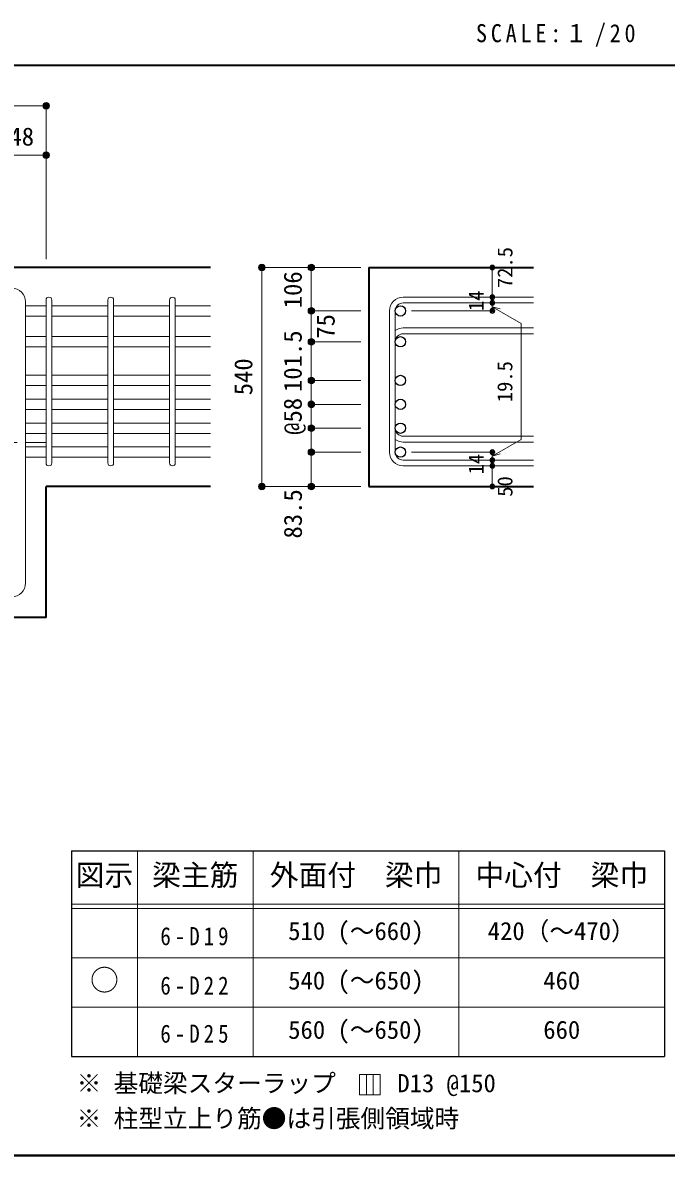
# Model space of a CAD drawing. Units: millimetres at full size, sheet at 1:20; some dimension numbers follow another scale. Extents: x -3982 to 3969, y -2797 to 2801.
# Drawn here: x 846 to 2411, y -2797 to -45 of the extents above; entities that cross this region are included whole.
import ezdxf
from ezdxf.enums import TextEntityAlignment as Align

# ---------------------------------------------------------------- set-up
doc = ezdxf.new("R2010")
doc.units = ezdxf.units.MM
doc.header["$LTSCALE"] = 20
doc.header["$PDMODE"] = 32
doc.header["$PDSIZE"] = 12
doc.linetypes.add('CHAIN1', pattern=[8, 5, -1, 1, -1])
for name, color, linetype, lineweight in [('6-1_躯体線', 2, 'Continuous', 35), ('6-4_フープ', 7, 'Continuous', 18), ('6-5_梁主筋', 7, 'Continuous', 18), ('6-6_S.T.P.', 7, 'Continuous', 18), ('6-7_文字', 7, 'Continuous', 18), ('6-D_寸法', 4, 'Continuous', 9), ('6-E_枠', 7, 'Continuous', 18), ('F-0_枠', 6, 'Continuous', 40)]:
    doc.layers.add(name, color=color, linetype=linetype, lineweight=lineweight)
doc.styles.add('ＭＳ ゴシック', font='')
doc.styles.get('ＭＳ ゴシック').set_extended_font_data('MS Gothic')

msp = doc.modelspace()

# ---------------------------------------------------------------- linework, layer by layer
at = {"layer": '6-1_躯体線'}
for p, q in [((1303.29, -639.67), (53.29, -639.67)), ((1687.96, -639.67), (2087.96, -639.67)), ((1687.96, -639.67), (1687.96, -1171.67)), ((1303.29, -1171.67), (903.29, -1171.67)), ((903.29, -1489.67), (903.29, -1171.67)), ((1687.96, -1171.67), (2087.96, -1171.67)), ((903.29, -1489.67), (706.79, -1489.67))]:
    msp.add_line(p, q, dxfattribs=at)
at = {"layer": '6-4_フープ'}
msp.add_line((853.29, -1406.17), (853.29, -723.17), dxfattribs=at)
for centre, start, end in [((819.79, -723.17), 0, 90), ((819.79, -1406.17), 270, 0)]:
    msp.add_arc(centre, 33.5, start, end, dxfattribs=at)
at = {"layer": '6-5_梁主筋'}
for p, q in [((903.29, -732.72), (853.29, -732.72)), ((1053.29, -732.72), (917.29, -732.72)), ((1203.29, -732.72), (1067.29, -732.72)), ((1303.29, -732.72), (1217.29, -732.72)), ((903.29, -757.72), (853.29, -757.72)), ((1053.29, -757.72), (917.29, -757.72)), ((1203.29, -757.72), (1067.29, -757.72)), ((1303.29, -757.72), (1217.29, -757.72)), ((903.29, -807.67), (853.29, -807.67)), ((1053.29, -807.67), (917.29, -807.67)), ((1203.29, -807.67), (1067.29, -807.67)), ((1303.29, -807.67), (1217.29, -807.67)), ((903.29, -832.67), (853.29, -832.67)), ((1053.29, -832.67), (917.29, -832.67)), ((1203.29, -832.67), (1067.29, -832.67)), ((1303.29, -832.67), (1217.29, -832.67)), ((903.29, -901.67), (853.29, -901.67)), ((1053.29, -901.67), (917.29, -901.67)), ((1203.29, -901.67), (1067.29, -901.67)), ((1303.29, -901.67), (1217.29, -901.67)), ((903.29, -926.67), (853.29, -926.67)), ((1053.29, -926.67), (917.29, -926.67)), ((1203.29, -926.67), (1067.29, -926.67)), ((1303.29, -926.67), (1217.29, -926.67)), ((853.29, -959.67), (903.29, -959.67)), ((1053.29, -959.67), (917.29, -959.67)), ((1203.29, -959.67), (1067.29, -959.67)), ((1303.29, -959.67), (1217.29, -959.67)), ((853.29, -984.67), (903.29, -984.67)), ((1053.29, -984.67), (917.29, -984.67)), ((1203.29, -984.67), (1067.29, -984.67)), ((1303.29, -984.67), (1217.29, -984.67)), ((903.29, -1017.67), (853.29, -1017.67)), ((1053.29, -1017.67), (917.29, -1017.67)), ((1203.29, -1017.67), (1067.29, -1017.67)), ((1303.29, -1017.67), (1217.29, -1017.67)), ((903.29, -1042.67), (853.29, -1042.67)), ((1053.29, -1042.67), (917.29, -1042.67)), ((1203.29, -1042.67), (1067.29, -1042.67)), ((1303.29, -1042.67), (1217.29, -1042.67)), ((903.29, -1075.67), (853.29, -1075.67)), ((903.29, -1100.67), (853.29, -1100.67)), ((1053.29, -1075.67), (917.29, -1075.67)), ((1053.29, -1100.67), (917.29, -1100.67)), ((1203.29, -1075.67), (1067.29, -1075.67)), ((1203.29, -1100.67), (1067.29, -1100.67)), ((1303.29, -1075.67), (1217.29, -1075.67)), ((1303.29, -1100.67), (1217.29, -1100.67))]:
    msp.add_line(p, q, dxfattribs=at)
at = {"layer": '6-5_梁主筋', "color": 3, "lineweight": 25}
for centre in [(1764.46, -745.22), (1764.46, -820.17), (1764.46, -914.17), (1764.46, -972.17), (1764.46, -1030.17), (1764.46, -1088.17)]:
    msp.add_circle(centre, 12.5, dxfattribs=at)
at = {"layer": '6-6_S.T.P.'}
for p, q in [((1771.46, -711.72), (2087.96, -711.72)), ((903.29, -1114.67), (903.29, -718.72)), ((903.29, -1114.67), (903.29, -719.11)), ((903.29, -1114.67), (903.29, -719.11)), ((903.29, -1114.67), (903.29, -719.11)), ((917.29, -1114.67), (917.29, -718.72)), ((917.29, -1114.67), (917.29, -719.11)), ((917.29, -1114.67), (917.29, -719.11)), ((917.29, -1114.67), (917.29, -719.11)), ((1053.29, -1114.67), (1053.29, -718.72)), ((1067.29, -1114.67), (1067.29, -718.72)), ((1203.29, -1114.67), (1203.29, -718.72)), ((1217.29, -1114.67), (1217.29, -718.72)), ((1771.46, -725.72), (2087.96, -725.72)), ((1737.96, -745.22), (1737.96, -1088.17)), ((1751.96, -745.22), (1751.96, -1088.17)), ((1771.46, -786.67), (2087.96, -786.67)), ((1771.46, -800.67), (2087.96, -800.67)), ((1771.46, -1049.67), (2087.96, -1049.67)), ((1771.46, -1063.67), (2087.96, -1063.67)), ((1771.46, -1107.67), (2087.96, -1107.67)), ((1771.46, -1121.67), (2087.96, -1121.67))]:
    msp.add_line(p, q, dxfattribs=at)
for centre, radius, start, end in [((910.29, -718.72), 7, 0, 180), ((910.29, -718.72), 7, 0, 180), ((910.29, -718.72), 7, 0, 180), ((910.29, -718.72), 7, 0, 180), ((1060.29, -718.72), 7, 0, 180), ((1210.29, -718.72), 7, 0, 180), ((1771.46, -745.22), 33.5, 90, 180), ((1771.46, -745.22), 19.5, 90, 180), ((1771.46, -820.17), 33.5, 90, 125.59765), ((1771.46, -820.17), 19.5, 90, 180), ((1771.46, -1030.17), 19.5, 180, 270), ((1771.46, -1030.17), 33.5, 234.40235, 270), ((1771.46, -1088.17), 33.5, 180, 270), ((1771.46, -1088.17), 19.5, 180, 270), ((910.29, -1114.67), 7, 180, 0), ((910.29, -1114.67), 7, 180, 0), ((910.29, -1114.67), 7, 180, 0), ((910.29, -1114.67), 7, 180, 0), ((1060.29, -1114.67), 7, 180, 0), ((1210.29, -1114.67), 7, 180, 0)]:
    msp.add_arc(centre, radius, start, end, dxfattribs=at)
at = {"layer": '6-7_文字'}
for p, q in [((1681.76, -2600.08), (1681.76, -2650.08)), ((1698.43, -2600.08), (1698.43, -2650.08))]:
    msp.add_line(p, q, dxfattribs=at)
msp.add_lwpolyline([(1665.09, -2650.08), (1715.09, -2650.08), (1715.09, -2600.08), (1665.09, -2600.08)], close=True, dxfattribs=at)
at = {"layer": '6-D_寸法'}
for p, q in [((53.29, -246.65), (903.29, -246.65)), ((903.29, -246.65), (903.29, -366.65)), ((755.29, -366.65), (903.29, -366.65)), ((903.29, -366.65), (903.29, -619.67)), ((1427.96, -639.67), (1427.96, -1171.67)), ((1547.96, -639.67), (1547.96, -745.22)), ((1987.96, -711.15), (1987.96, -639.67)), ((1987.96, -725.72), (1987.96, -711.72)), ((1987.96, -734.9), (2058.02, -775.35)), ((1987.96, -734.9), (2007.28, -740.07)), ((1547.96, -745.22), (1667.96, -745.22)), ((1987.96, -745.22), (1791.87, -745.22)), ((2058.02, -775.35), (2058.02, -1057.47)), ((1547.96, -820.17), (1667.96, -820.17)), ((1547.96, -914.17), (1667.96, -914.17)), ((1547.96, -914.17), (1547.96, -972.17)), ((1547.96, -972.17), (1667.96, -972.17)), ((1547.96, -1030.17), (1667.96, -1030.17)), ((1987.96, -1097.92), (2058.02, -1057.47)), ((1547.96, -1088.17), (1667.96, -1088.17)), ((1547.96, -1171.67), (1547.96, -1088.17)), ((1987.96, -1088.17), (1791.87, -1088.17)), ((1987.96, -1107.67), (1987.96, -1088.17)), ((1987.96, -1097.92), (2007.28, -1092.74)), ((1987.96, -1121.67), (1987.96, -1107.67)), ((1987.96, -1171.67), (1987.96, -1121.67)), ((1427.96, -1171.67), (1537.82, -1171.67)), ((1427.96, -1171.67), (1547.96, -1171.67)), ((1547.96, -1171.67), (1667.96, -1171.67))]:
    msp.add_line(p, q, dxfattribs=at)
at = {"layer": '6-D_寸法', "linetype": 'CHAIN1'}
msp.add_line((53.29, -1064.67), (903.29, -1064.67), dxfattribs=at)
at = {"layer": '6-D_寸法'}
for points in [[(1427.96, -639.67), (1547.96, -639.67), (1667.96, -639.67)], [(1987.96, -725.15), (1987.96, -745.22), (1987.96, -725.15)], [(1547.96, -745.22), (1547.96, -820.17), (1547.96, -914.17)], [(1547.96, -972.17), (1547.96, -1030.17), (1547.96, -1088.17)]]:
    msp.add_lwpolyline(points, dxfattribs=at)
for centre, radius in [((903.29, -246.65), 8), ((903.29, -246.65), 7.2), ((903.29, -246.65), 6.4), ((903.29, -246.65), 5.6), ((903.29, -246.65), 4.8), ((903.29, -246.65), 4), ((903.29, -246.65), 3.2), ((903.29, -246.65), 2.4), ((903.29, -246.65), 1.6), ((903.29, -246.65), 0.8), ((903.29, -366.65), 8), ((903.29, -366.65), 7.2), ((903.29, -366.65), 6.4), ((903.29, -366.65), 5.6), ((903.29, -366.65), 4.8), ((903.29, -366.65), 4), ((903.29, -366.65), 3.2), ((903.29, -366.65), 2.4), ((903.29, -366.65), 1.6), ((903.29, -366.65), 0.8), ((1427.96, -639.67), 8), ((1427.96, -639.67), 7.2), ((1547.96, -639.67), 8), ((1547.96, -639.67), 7.2), ((1427.96, -639.67), 6.4), ((1427.96, -639.67), 5.6), ((1427.96, -639.67), 4.8), ((1427.96, -639.67), 4), ((1427.96, -639.67), 3.2), ((1427.96, -639.67), 2.4), ((1427.96, -639.67), 1.6), ((1427.96, -639.67), 0.8), ((1547.96, -639.67), 6.4), ((1547.96, -639.67), 5.6), ((1547.96, -639.67), 4.8), ((1547.96, -639.67), 4), ((1547.96, -639.67), 3.2), ((1547.96, -639.67), 2.4), ((1547.96, -639.67), 1.6), ((1547.96, -639.67), 0.8), ((1987.96, -639.67), 4), ((1987.96, -639.67), 3.6), ((1987.96, -639.67), 3.2), ((1987.96, -639.67), 2.8), ((1987.96, -639.67), 2.4), ((1987.96, -639.67), 2), ((1987.96, -639.67), 1.6), ((1987.96, -639.67), 1.2), ((1987.96, -639.67), 0.8), ((1987.96, -639.67), 0.4), ((1987.96, -711.72), 4), ((1987.96, -711.72), 3.6), ((1987.96, -711.72), 3.2), ((1987.96, -711.72), 2.8), ((1987.96, -711.72), 2.4), ((1987.96, -711.72), 2), ((1987.96, -711.72), 1.6), ((1987.96, -711.72), 1.2), ((1987.96, -711.72), 0.8), ((1987.96, -711.72), 0.4), ((1547.96, -745.22), 8), ((1547.96, -745.22), 7.2), ((1547.96, -745.22), 6.4), ((1547.96, -745.22), 5.6), ((1547.96, -745.22), 4.8), ((1547.96, -745.22), 4), ((1547.96, -745.22), 3.2), ((1547.96, -745.22), 2.4), ((1987.96, -725.72), 4), ((1987.96, -745.22), 4), ((1987.96, -725.72), 3.6), ((1987.96, -745.22), 3.6), ((1987.96, -725.72), 3.2), ((1987.96, -745.22), 3.2), ((1987.96, -725.72), 2.8), ((1987.96, -745.22), 2.8), ((1987.96, -725.72), 2.4), ((1987.96, -745.22), 2.4), ((1987.96, -725.72), 2), ((1987.96, -725.72), 1.6), ((1987.96, -725.72), 1.2), ((1987.96, -725.72), 0.8), ((1987.96, -725.72), 0.4), ((1547.96, -745.22), 1.6), ((1547.96, -745.22), 0.8), ((1987.96, -745.22), 2), ((1987.96, -745.22), 1.6), ((1987.96, -745.22), 1.2), ((1987.96, -745.22), 0.8), ((1987.96, -745.22), 0.4), ((1547.96, -820.17), 8), ((1547.96, -820.17), 7.2), ((1547.96, -820.17), 6.4), ((1547.96, -820.17), 5.6), ((1547.96, -820.17), 4.8), ((1547.96, -820.17), 4), ((1547.96, -820.17), 3.2), ((1547.96, -820.17), 2.4), ((1547.96, -820.17), 1.6), ((1547.96, -820.17), 0.8), ((1547.96, -914.17), 8), ((1547.96, -914.17), 7.2), ((1547.96, -914.17), 6.4), ((1547.96, -914.17), 5.6), ((1547.96, -914.17), 4.8), ((1547.96, -914.17), 4), ((1547.96, -914.17), 3.2), ((1547.96, -914.17), 2.4), ((1547.96, -914.17), 1.6), ((1547.96, -914.17), 0.8), ((1547.96, -972.17), 8), ((1547.96, -972.17), 7.2), ((1547.96, -972.17), 6.4), ((1547.96, -972.17), 5.6), ((1547.96, -972.17), 4.8), ((1547.96, -972.17), 4), ((1547.96, -972.17), 3.2), ((1547.96, -972.17), 2.4), ((1547.96, -972.17), 1.6), ((1547.96, -972.17), 0.8), ((1547.96, -1030.17), 8), ((1547.96, -1030.17), 7.2), ((1547.96, -1030.17), 6.4), ((1547.96, -1030.17), 5.6), ((1547.96, -1030.17), 4.8), ((1547.96, -1030.17), 4), ((1547.96, -1030.17), 3.2), ((1547.96, -1030.17), 2.4), ((1547.96, -1030.17), 1.6), ((1547.96, -1030.17), 0.8), ((1547.96, -1088.17), 8), ((1547.96, -1088.17), 7.2), ((1547.96, -1088.17), 6.4), ((1547.96, -1088.17), 5.6), ((1547.96, -1088.17), 4.8), ((1547.96, -1088.17), 4), ((1547.96, -1088.17), 3.2), ((1547.96, -1088.17), 2.4), ((1547.96, -1088.17), 1.6), ((1547.96, -1088.17), 0.8), ((1987.96, -1088.17), 4), ((1987.96, -1088.17), 3.6), ((1987.96, -1088.17), 3.2), ((1987.96, -1088.17), 2.8), ((1987.96, -1088.17), 2.4), ((1987.96, -1088.17), 2), ((1987.96, -1088.17), 1.6), ((1987.96, -1088.17), 1.2), ((1987.96, -1088.17), 0.8), ((1987.96, -1088.17), 0.4), ((1987.96, -1107.67), 4), ((1987.96, -1121.67), 4), ((1987.96, -1107.67), 3.6), ((1987.96, -1121.67), 3.6), ((1987.96, -1107.67), 3.2), ((1987.96, -1121.67), 3.2), ((1987.96, -1107.67), 2.8), ((1987.96, -1121.67), 2.8), ((1987.96, -1107.67), 2.4), ((1987.96, -1121.67), 2.4), ((1987.96, -1107.67), 2), ((1987.96, -1121.67), 2), ((1987.96, -1107.67), 1.6), ((1987.96, -1121.67), 1.6), ((1987.96, -1107.67), 1.2), ((1987.96, -1121.67), 1.2), ((1987.96, -1107.67), 0.8), ((1987.96, -1121.67), 0.8), ((1987.96, -1107.67), 0.4), ((1987.96, -1121.67), 0.4), ((1427.96, -1171.67), 8), ((1427.96, -1171.67), 7.2), ((1427.96, -1171.67), 6.4), ((1427.96, -1171.67), 5.6), ((1427.96, -1171.67), 4.8), ((1427.96, -1171.67), 4), ((1427.96, -1171.67), 3.2), ((1427.96, -1171.67), 2.4), ((1427.96, -1171.67), 1.6), ((1427.96, -1171.67), 0.8), ((1547.96, -1171.67), 8), ((1547.96, -1171.67), 7.2), ((1547.96, -1171.67), 6.4), ((1547.96, -1171.67), 5.6), ((1547.96, -1171.67), 4.8), ((1547.96, -1171.67), 4), ((1547.96, -1171.67), 3.2), ((1547.96, -1171.67), 2.4), ((1547.96, -1171.67), 1.6), ((1547.96, -1171.67), 0.8), ((1987.96, -1171.67), 4), ((1987.96, -1171.67), 3.6), ((1987.96, -1171.67), 3.2), ((1987.96, -1171.67), 2.8), ((1987.96, -1171.67), 2.4), ((1987.96, -1171.67), 2), ((1987.96, -1171.67), 1.6), ((1987.96, -1171.67), 1.2), ((1987.96, -1171.67), 0.8), ((1987.96, -1171.67), 0.4)]:
    msp.add_circle(centre, radius, dxfattribs=at)
at = {"layer": '6-D_寸法', "color": 7}
for p in [(903.29, -246.65), (903.29, -366.65), (1427.96, -639.67), (1547.96, -639.67), (1987.96, -639.67), (1987.96, -711.72), (1547.96, -745.22), (1987.96, -725.72), (1987.96, -745.22), (1547.96, -820.17), (1547.96, -914.17), (1547.96, -972.17), (1547.96, -1030.17), (1547.96, -1088.17), (1987.96, -1088.17), (1987.96, -1107.67), (1987.96, -1121.67), (1427.96, -1171.67), (1547.96, -1171.67), (1987.96, -1171.67)]:
    msp.add_point(p, dxfattribs=at)
at = {"layer": '6-E_枠', "color": 3, "lineweight": 25}
for p, q in [((965.14, -2056.95), (965.14, -2556.95)), ((965.14, -2056.95), (2406.83, -2056.95)), ((2406.83, -2056.95), (2406.83, -2556.95)), ((965.14, -2556.95), (2406.83, -2556.95))]:
    msp.add_line(p, q, dxfattribs=at)
at = {"layer": '6-E_枠'}
for p, q in [((1125.14, -2056.95), (1125.14, -2556.95)), ((1406.83, -2056.95), (1406.83, -2556.95)), ((1906.83, -2056.95), (1906.83, -2556.95)), ((965.14, -2186.95), (2406.83, -2186.95)), ((965.14, -2196.95), (2406.83, -2196.95)), ((965.14, -2316.95), (2406.83, -2316.95)), ((965.14, -2436.95), (2406.83, -2436.95))]:
    msp.add_line(p, q, dxfattribs=at)
at = {"layer": 'F-0_枠', "color": 2, "lineweight": 35}
msp.add_line((-3981.92, -148.03), (2482.4, -148.03), dxfattribs=at)
at = {"layer": 'F-0_枠'}
msp.add_line((3969.4, -2796.83), (-3981.92, -2796.83), dxfattribs=at)

# ---------------------------------------------------------------- texts
at = {"layer": '6-7_文字', "color": 2, "style": 'ＭＳ ゴシック'}
for s, p in [('図示', (975.14, -2156.95)), ('梁主筋', (1160.98, -2156.95)), ('外面付\u3000梁巾', (1446.83, -2156.95)), ('中心付\u3000梁巾', (1946.83, -2156.95)), ('○', (1010.14, -2411.95))]:
    msp.add_text(s, height=51.32, dxfattribs=at).set_placement(p, align=Align.BOTTOM_LEFT)
at = {"layer": '6-7_文字', "style": 'ＭＳ ゴシック'}
for s, p in [('510 (～660)', (1491.83, -2286.95)), ('420（～470）', (1976.83, -2286.95)), ('540 (～650)', (1491.83, -2406.95)), ('460', (2111.83, -2406.95)), ('560 (～650)', (1491.83, -2526.95)), ('660', (2111.83, -2526.95)), ('※ 基礎梁スターラップ     D13 @150', (977.51, -2656.67)), ('※ 柱型立上り筋●は引張側領域時', (977.51, -2742.34))]:
    msp.add_text(s, height=43.99, dxfattribs=at).set_placement(p, align=Align.BOTTOM_LEFT)
at = {"layer": '6-7_文字', "color": 2, "insert": (1948.17, -103.03), "char_height": 43.99, "attachment_point": 7, "style": 'ＭＳ ゴシック'}
msp.add_mtext('\\T1.34;\\W0.9;SCALE:１/20', dxfattribs=at)
at = {"layer": '6-7_文字', "char_height": 43.99, "attachment_point": 7, "style": 'ＭＳ ゴシック'}
for s, insert in [('\\T1.38;\\W0.85;6-D19', (1180.98, -2286.95)), ('\\T1.38;\\W0.85;6-D22', (1180.98, -2406.95)), ('\\T1.38;\\W0.85;6-D25', (1180.98, -2523.82))]:
    msp.add_mtext(s, dxfattribs=dict(at, insert=insert))
at = {"layer": '6-D_寸法', "style": 'ＭＳ ゴシック'}
msp.add_text('148', height=43.99, dxfattribs=at).set_placement((784.29, -356.65), align=Align.BOTTOM_LEFT)
for s, height, p in [('72.5', 36.66, (2047.96, -689.67)), ('106', 43.99, (1537.96, -738.74)), ('14', 36.66, (1977.96, -745.61)), ('75', 43.99, (1617.96, -812.7)), ('101.5', 43.99, (1537.96, -942.17)), ('540', 43.99, (1417.96, -950.14)), ('19.5', 36.66, (2047.63, -966.86)), ('@58', 43.99, (1537.96, -1046.17)), ('14', 36.66, (1977.56, -1142.36)), ('50', 36.66, (2047.96, -1196.67)), ('83.5', 43.99, (1538.27, -1298.16))]:
    msp.add_text(s, height=height, rotation=90, dxfattribs=at).set_placement(p, align=Align.BOTTOM_LEFT)

doc.saveas('drawing.dxf')
